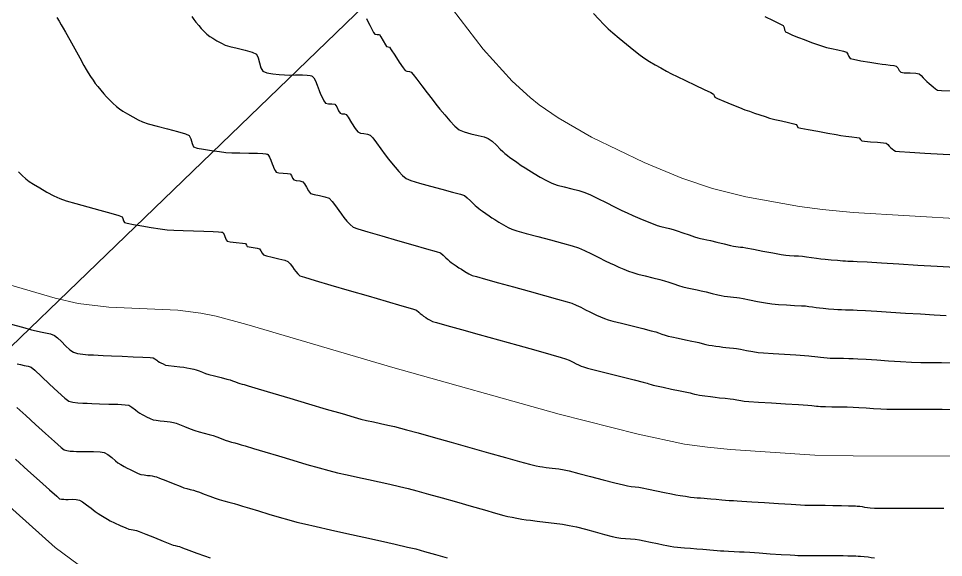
# Model space of a CAD drawing. Extents: x 27 to 849, y 0 to 853.
# Drawn here: x 253.8 to 329.2, y 308.7 to 352.6 of the extents above; entities that cross this region are included whole.
import ezdxf

# ---------------------------------------------------------------- set-up
doc = ezdxf.new("R2010")
doc.units = 0
doc.header["$LTSCALE"] = 2
doc.layers.add('Curva 1 m', color=5, linetype='Continuous')
doc.layers.add('Curva Mestra', color=1, linetype='Continuous')

msp = doc.modelspace()

# ---------------------------------------------------------------- linework, layer by layer
at = {"extrusion": (-0.049704, 0.050571, 0.997483), "elevation": -45.882}
msp.add_lwpolyline([(-371.684, 250.552), (-374.359, -58.63), (-849.748, -54.517), (-847.073, 254.665)], close=True, dxfattribs=at)
at = {"layer": 'Curva 1 m', "linetype": 'Continuous', "lineweight": -3}
for points, elevation in [([(256.954, 352.728), (257.143, 352.426), (257.33, 352.124), (257.488, 351.861), (257.676, 351.527), (258.011, 350.919), (258.421, 350.175), (258.832, 349.43), (259.169, 348.822), (259.36, 348.486), (259.523, 348.222), (259.717, 347.917), (259.916, 347.615), (260.094, 347.361), (260.29, 347.107), (260.534, 346.805), (260.787, 346.506), (261.011, 346.257), (261.244, 346.019), (261.522, 345.748), (261.81, 345.487), (262.068, 345.279), (262.331, 345.104), (262.712, 344.874), (263.149, 344.625), (263.583, 344.396), (263.952, 344.222), (264.403, 344.075), (265.131, 343.873), (265.981, 343.647), (266.802, 343.426), (267.441, 343.239), (267.747, 343.117), (267.878, 342.836), (267.972, 342.455), (268.106, 342.185), (268.38, 342.089), (268.905, 341.985), (269.555, 341.885), (270.206, 341.798), (270.732, 341.737), (271.212, 341.709), (271.874, 341.694), (272.607, 341.683), (273.297, 341.667), (273.745, 341.645), (273.982, 341.619), (274.079, 341.597), (274.107, 341.584), (274.137, 341.559), (274.198, 341.488), (274.284, 341.339), (274.39, 341.097), (274.498, 340.801), (274.57, 340.612), (274.645, 340.442), (274.735, 340.252), (274.838, 340.121), (275.044, 340.078), (275.399, 340.051), (275.755, 340.023), (275.963, 339.981), (276.064, 339.839), (276.154, 339.638), (276.254, 339.493), (276.464, 339.441), (276.765, 339.41), (277.004, 339.342), (277.136, 339.173), (277.291, 338.89), (277.461, 338.595), (277.635, 338.391), (277.921, 338.289), (278.349, 338.211), (278.795, 338.122), (279.135, 337.991), (279.395, 337.737), (279.666, 337.368), (279.922, 336.986), (280.134, 336.692), (280.342, 336.434), (280.585, 336.133), (280.841, 335.85), (281.085, 335.646), (281.472, 335.504), (282.302, 335.25), (283.427, 334.921), (284.695, 334.558), (285.958, 334.199), (287.065, 333.883), (287.865, 333.65), (288.211, 333.538), (288.426, 333.367), (288.651, 333.145), (288.797, 332.999), (288.942, 332.88), (289.09, 332.764), (289.248, 332.65), (289.49, 332.48), (289.707, 332.334), (289.905, 332.21), (290.198, 332.031), (290.517, 331.849), (290.791, 331.713), (291.135, 331.607), (291.885, 331.394), (292.928, 331.105), (294.149, 330.77), (295.434, 330.417), (296.667, 330.077), (297.735, 329.781), (298.523, 329.557), (298.916, 329.436), (299.244, 329.294), (299.63, 329.108), (300.022, 328.908), (300.372, 328.73), (300.629, 328.604), (300.911, 328.479), (301.24, 328.336), (301.571, 328.199), (301.86, 328.092), (302.245, 327.985), (302.954, 327.803), (303.822, 327.585), (304.685, 327.369), (305.377, 327.195), (305.735, 327.102), (305.967, 327.026), (306.235, 326.931), (306.503, 326.837), (306.736, 326.764), (307.047, 326.693), (307.562, 326.584), (308.148, 326.465), (308.668, 326.358), (308.986, 326.291), (309.236, 326.23), (309.526, 326.156), (309.816, 326.084), (310.067, 326.028), (310.324, 325.984), (310.627, 325.94), (310.931, 325.899), (311.192, 325.866), (311.452, 325.839), (311.755, 325.811), (312.058, 325.783), (312.317, 325.752), (312.65, 325.692), (313.128, 325.597), (313.638, 325.5), (314.068, 325.431), (314.523, 325.392), (315.302, 325.34), (316.231, 325.283), (317.139, 325.229), (317.85, 325.186), (318.193, 325.163), (318.432, 325.133), (318.704, 325.095), (318.943, 325.063), (319.146, 325.041), (319.418, 325.014), (319.702, 324.989), (319.943, 324.972), (320.192, 324.964), (320.574, 324.959), (321.019, 324.953), (321.457, 324.947), (321.818, 324.937), (322.203, 324.915), (322.87, 324.872), (323.73, 324.816), (324.695, 324.753), (325.674, 324.693), (326.578, 324.644), (327.318, 324.613), (328.002, 324.601), (329.007, 324.595), (330.229, 324.592)], 37), ([(267.947, 352.806), (268.11, 352.572), (268.292, 352.337), (268.516, 352.066), (268.721, 351.836), (268.936, 351.618), (269.191, 351.378), (269.426, 351.184), (269.659, 351.031), (269.999, 350.831), (270.366, 350.631), (270.682, 350.479), (271.054, 350.369), (271.648, 350.226), (272.308, 350.064), (272.881, 349.898), (273.212, 349.742), (273.369, 349.453), (273.479, 349.035), (273.59, 348.621), (273.751, 348.344), (274.072, 348.212), (274.551, 348.131), (275.067, 348.083), (275.501, 348.046), (275.886, 348.035), (276.408, 348.047), (276.962, 348.053), (277.358, 348.037), (277.594, 348.003), (277.709, 347.966), (277.751, 347.944), (277.797, 347.907), (277.888, 347.8), (278.018, 347.576), (278.176, 347.213), (278.338, 346.769), (278.446, 346.486), (278.563, 346.229), (278.701, 345.942), (278.849, 345.75), (279.075, 345.703), (279.37, 345.702), (279.599, 345.656), (279.756, 345.438), (279.91, 345.124), (280.034, 344.924), (280.186, 344.882), (280.381, 344.865), (280.534, 344.824), (280.697, 344.593), (280.968, 344.141), (281.259, 343.674), (281.481, 343.398), (281.695, 343.313), (281.978, 343.262), (282.262, 343.213), (282.481, 343.131), (282.685, 342.914), (282.998, 342.507), (283.359, 342.013), (283.706, 341.536), (283.98, 341.181), (284.223, 340.88), (284.506, 340.526), (284.809, 340.165), (285.115, 339.846), (285.406, 339.613), (285.8, 339.452), (286.502, 339.235), (287.384, 338.987), (288.318, 338.734), (289.177, 338.502), (289.832, 338.318), (290.156, 338.208), (290.391, 338.031), (290.654, 337.783), (290.888, 337.546), (291.035, 337.4), (291.173, 337.285), (291.333, 337.156), (291.476, 337.047), (291.635, 336.931), (291.888, 336.751), (292.166, 336.558), (292.401, 336.402), (292.623, 336.262), (292.951, 336.06), (293.33, 335.835), (293.707, 335.625), (294.027, 335.47), (294.434, 335.34), (295.177, 335.132), (296.128, 334.877), (297.158, 334.602), (298.14, 334.337), (298.944, 334.111), (299.444, 333.952), (299.936, 333.74), (300.515, 333.46), (301.104, 333.161), (301.628, 332.893), (302.014, 332.705), (302.344, 332.557), (302.728, 332.388), (303.132, 332.216), (303.521, 332.06), (303.86, 331.936), (304.283, 331.814), (304.87, 331.666), (305.504, 331.512), (306.067, 331.375), (306.443, 331.276), (306.793, 331.162), (307.199, 331.018), (307.602, 330.877), (307.946, 330.769), (308.29, 330.687), (308.694, 330.605), (309.099, 330.526), (309.446, 330.454), (309.839, 330.36), (310.331, 330.237), (310.786, 330.125), (311.067, 330.06), (311.305, 330.02), (311.578, 329.982), (311.817, 329.951), (312.056, 329.927), (312.328, 329.903), (312.567, 329.876), (312.849, 329.823), (313.374, 329.719), (314.021, 329.593), (314.668, 329.475), (315.193, 329.394), (315.721, 329.344), (316.379, 329.302), (317.048, 329.266), (317.609, 329.237), (317.943, 329.215), (318.203, 329.184), (318.506, 329.141), (318.808, 329.098), (319.068, 329.065), (319.382, 329.032), (319.806, 328.99), (320.236, 328.952), (320.568, 328.928), (320.857, 328.919), (321.193, 328.914), (321.529, 328.911), (321.818, 328.905), (322.136, 328.886), (322.809, 328.844), (323.75, 328.784), (324.869, 328.713), (326.08, 328.637), (327.293, 328.564), (328.421, 328.498), (329.375, 328.448)], 38), ([(282.195, 352.65), (282.322, 352.36), (282.453, 352.102), (282.614, 351.789), (282.763, 351.516), (282.859, 351.379), (283.046, 351.355), (283.234, 351.332), (283.351, 351.162), (283.538, 350.836), (283.718, 350.513), (283.815, 350.356), (283.939, 350.331), (284.065, 350.306), (284.201, 350.105), (284.496, 349.647), (284.849, 349.098), (285.159, 348.628), (285.327, 348.404), (285.479, 348.352), (285.672, 348.321), (285.827, 348.271), (285.979, 348.093), (286.286, 347.693), (286.686, 347.16), (287.117, 346.586), (287.518, 346.059), (287.826, 345.671), (288.157, 345.265), (288.548, 344.783), (288.964, 344.296), (289.368, 343.872), (289.726, 343.58), (290.146, 343.397), (290.692, 343.245), (291.265, 343.115), (291.768, 342.996), (292.102, 342.877), (292.415, 342.642), (292.766, 342.311), (293.077, 341.995), (293.274, 341.8), (293.458, 341.647), (293.671, 341.476), (293.861, 341.329), (294.074, 341.175), (294.411, 340.935), (294.782, 340.678), (295.094, 340.47), (295.391, 340.283), (295.828, 340.014), (296.334, 339.713), (296.836, 339.434), (297.263, 339.227), (297.712, 339.075), (298.279, 338.926), (298.892, 338.776), (299.48, 338.624), (299.972, 338.468), (300.423, 338.273), (301.026, 337.984), (301.704, 337.647), (302.378, 337.307), (302.968, 337.011), (303.399, 336.805), (303.871, 336.597), (304.448, 336.351), (305.035, 336.106), (305.537, 335.902), (305.86, 335.78), (306.155, 335.696), (306.504, 335.611), (306.853, 335.529), (307.151, 335.45), (307.471, 335.347), (307.947, 335.184), (308.463, 335.007), (308.904, 334.856), (309.155, 334.774), (309.393, 334.72), (309.666, 334.666), (309.905, 334.617), (310.197, 334.547), (310.723, 334.418), (311.32, 334.272), (311.823, 334.149), (312.067, 334.091), (312.254, 334.062), (312.442, 334.037), (312.629, 334.019), (312.817, 333.999), (313.085, 333.95), (313.688, 333.836), (314.468, 333.689), (315.271, 333.54), (315.939, 333.419), (316.318, 333.356), (316.635, 333.329), (317.005, 333.309), (317.375, 333.29), (317.693, 333.267), (318.025, 333.227), (318.43, 333.17), (318.841, 333.112), (319.193, 333.066), (319.539, 333.031), (320.022, 332.985), (320.532, 332.939), (320.96, 332.902), (321.193, 332.884), (321.392, 332.879), (321.619, 332.876), (321.818, 332.873), (322.145, 332.854), (322.949, 332.805), (324.116, 332.734), (325.532, 332.649), (327.081, 332.555), (328.649, 332.461), (330.121, 332.374)], 39), ([(300.679, 353.055), (301.094, 352.593), (301.499, 352.16), (301.86, 351.801), (302.233, 351.47), (302.757, 351.031), (303.355, 350.544), (303.954, 350.07), (304.478, 349.666), (304.852, 349.393), (305.232, 349.15), (305.683, 348.884), (306.162, 348.614), (306.622, 348.363), (307.021, 348.15), (307.477, 347.922), (308.163, 347.59), (308.942, 347.217), (309.675, 346.867), (310.223, 346.603), (310.449, 346.487), (310.496, 346.362), (310.544, 346.237), (310.764, 346.135), (311.275, 345.917), (311.922, 345.648), (312.551, 345.392), (313.005, 345.213), (313.364, 345.081), (313.783, 344.934), (314.222, 344.785), (314.644, 344.648), (315.009, 344.537), (315.437, 344.425), (315.989, 344.295), (316.544, 344.167), (316.979, 344.065), (317.171, 344.011), (317.243, 343.886), (317.315, 343.761), (317.564, 343.706), (318.156, 343.593), (318.935, 343.451), (319.742, 343.306), (320.422, 343.186), (320.816, 343.119), (321.21, 343.066), (321.692, 343.008), (322.111, 342.955), (322.316, 342.918), (322.412, 342.794), (322.508, 342.671), (322.734, 342.642), (323.219, 342.602), (323.791, 342.558), (324.278, 342.518), (324.508, 342.489), (324.627, 342.379), (324.737, 342.251), (324.861, 342.139), (324.988, 342.029), (325.116, 341.919), (325.251, 341.829), (325.576, 341.804), (326.418, 341.753), (327.647, 341.681), (329.134, 341.596), (330.751, 341.504)], 41), ([(314.613, 352.805), (315.297, 352.483), (315.854, 352.214), (316.114, 352.069), (316.183, 351.917), (316.235, 351.719), (316.305, 351.569), (316.494, 351.468), (316.881, 351.301), (317.357, 351.108), (317.816, 350.929), (318.151, 350.801), (318.495, 350.675), (318.899, 350.536), (319.304, 350.402), (319.654, 350.294), (320.062, 350.195), (320.574, 350.084), (321.031, 349.981), (321.275, 349.9), (321.375, 349.75), (321.463, 349.546), (321.563, 349.4), (321.852, 349.323), (322.451, 349.209), (323.169, 349.085), (323.813, 348.978), (324.189, 348.918), (324.472, 348.885), (324.814, 348.853), (325.124, 348.816), (325.314, 348.767), (325.444, 348.621), (325.569, 348.417), (325.699, 348.274), (325.969, 348.232), (326.444, 348.205), (326.921, 348.178), (327.199, 348.137), (327.355, 348.009), (327.514, 347.824), (327.656, 347.662), (327.812, 347.518), (327.996, 347.356), (328.159, 347.218), (328.32, 347.078), (328.508, 346.922), (328.684, 346.817), (329.003, 346.787), (329.771, 346.738)], 42), ([(253.83, 340.146), (254.137, 339.856), (254.439, 339.589), (254.71, 339.374), (255.061, 339.141), (255.569, 338.834), (256.152, 338.502), (256.73, 338.196), (257.221, 337.965), (257.718, 337.795), (258.517, 337.558), (259.481, 337.287), (260.474, 337.012), (261.363, 336.767), (262.011, 336.583), (262.282, 336.491), (262.347, 336.351), (262.395, 336.16), (262.461, 336.025), (262.687, 335.962), (263.2, 335.86), (263.893, 335.737), (264.657, 335.611), (265.383, 335.502), (265.962, 335.428), (266.502, 335.388), (267.247, 335.355), (268.095, 335.327), (268.944, 335.301), (269.69, 335.276), (270.143, 335.256), (270.366, 335.241), (270.445, 335.23), (270.462, 335.224), (270.483, 335.207), (270.523, 335.153), (270.58, 335.04), (270.644, 334.874), (270.694, 334.738), (270.754, 334.606), (270.828, 334.493), (271.075, 334.455), (271.577, 334.399), (272.08, 334.343), (272.328, 334.305), (272.401, 334.184), (272.473, 334.061), (272.634, 334.026), (272.948, 333.977), (273.275, 333.92), (273.473, 333.861), (273.581, 333.721), (273.682, 333.528), (273.789, 333.385), (274.025, 333.309), (274.493, 333.194), (275.044, 333.065), (275.526, 332.943), (275.789, 332.851), (275.968, 332.664), (276.144, 332.409), (276.289, 332.202), (276.431, 332.023), (276.599, 331.825), (276.764, 331.679), (277.127, 331.559), (278.014, 331.291), (279.275, 330.919), (280.76, 330.484), (282.317, 330.029), (283.796, 329.598), (285.047, 329.232), (285.921, 328.975), (286.265, 328.868), (286.437, 328.721), (286.558, 328.599), (286.631, 328.539), (286.705, 328.481), (286.836, 328.387), (287.013, 328.266), (287.157, 328.176), (287.366, 328.053), (287.555, 327.955), (287.889, 327.857), (288.718, 327.624), (289.918, 327.289), (291.366, 326.885), (292.94, 326.447), (294.517, 326.009), (295.972, 325.603), (297.185, 325.264), (298.031, 325.025), (298.388, 324.92), (298.679, 324.788), (299.003, 324.624), (299.244, 324.504), (299.438, 324.418), (299.661, 324.323), (299.86, 324.248), (300.192, 324.159), (300.934, 323.969), (301.921, 323.717), (302.989, 323.446), (303.972, 323.197), (304.706, 323.011), (305.026, 322.928), (305.186, 322.875), (305.367, 322.81), (305.527, 322.759), (305.786, 322.702), (306.333, 322.586), (307.024, 322.442), (307.715, 322.298), (308.264, 322.184), (308.527, 322.128), (308.699, 322.086), (308.895, 322.036), (309.068, 321.997), (309.307, 321.958), (309.723, 321.896), (310.185, 321.831), (310.568, 321.78), (310.937, 321.741), (311.379, 321.699), (311.79, 321.66), (312.068, 321.629), (312.347, 321.579), (312.664, 321.515), (312.943, 321.468), (313.316, 321.44), (314.118, 321.386), (315.175, 321.319), (316.31, 321.247), (317.35, 321.181), (318.119, 321.133), (318.443, 321.111), (318.63, 321.087), (318.818, 321.061), (318.962, 321.046), (319.151, 321.028), (319.318, 321.016), (319.565, 321.01), (320.064, 321.004), (320.689, 320.995), (321.315, 320.983), (321.818, 320.969), (322.289, 320.945), (322.862, 320.908), (323.475, 320.867), (324.064, 320.83), (324.568, 320.807), (325.078, 320.802), (326.081, 320.797), (327.452, 320.794), (329.061, 320.792), (330.78, 320.791)], 36), ([(253.25, 327.734), (254.173, 327.478), (254.894, 327.28), (255.278, 327.177), (255.63, 327.103), (256.045, 327.028), (256.451, 326.938), (256.779, 326.819), (257.03, 326.625), (257.339, 326.314), (257.676, 325.963), (258.013, 325.647), (258.318, 325.441), (258.654, 325.339), (259.069, 325.278), (259.517, 325.244), (259.949, 325.223), (260.318, 325.202), (260.73, 325.179), (261.424, 325.149), (262.278, 325.115), (263.168, 325.081), (263.97, 325.048), (264.561, 325.019), (264.818, 324.998), (264.952, 324.917), (265.096, 324.801), (265.193, 324.722), (265.317, 324.647), (265.443, 324.577), (265.613, 324.49), (265.818, 324.404), (266.059, 324.368), (266.507, 324.315), (266.985, 324.259), (267.318, 324.216), (267.558, 324.175), (267.841, 324.122), (268.113, 324.066), (268.318, 324.016), (268.558, 323.926), (268.829, 323.811), (269.068, 323.717), (269.338, 323.641), (269.811, 323.516), (270.35, 323.375), (270.815, 323.253), (271.068, 323.184), (271.275, 323.11), (271.508, 323.021), (271.693, 322.953), (271.858, 322.905), (272.048, 322.854), (272.214, 322.809), (272.548, 322.71), (273.37, 322.464), (274.549, 322.112), (275.952, 321.694), (277.448, 321.249), (278.904, 320.817), (280.188, 320.438), (281.169, 320.152), (281.715, 319.999), (282.191, 319.882), (282.741, 319.759), (283.328, 319.631), (283.915, 319.505), (284.465, 319.382), (284.942, 319.269), (285.447, 319.132), (286.377, 318.874), (287.62, 318.526), (289.066, 318.12), (290.604, 317.687), (292.121, 317.259), (293.508, 316.868), (294.653, 316.545), (295.445, 316.323), (295.774, 316.233), (296.012, 316.185), (296.286, 316.137), (296.526, 316.099), (296.82, 316.062), (297.305, 316.005), (297.839, 315.937), (298.279, 315.867), (298.698, 315.768), (299.463, 315.574), (300.43, 315.324), (301.456, 315.057), (302.397, 314.812), (303.108, 314.629), (303.445, 314.547), (303.736, 314.513), (304.069, 314.487), (304.36, 314.456), (304.638, 314.401), (305.156, 314.292), (305.801, 314.153), (306.459, 314.012), (307.016, 313.894), (307.36, 313.825), (307.722, 313.766), (308.154, 313.702), (308.563, 313.645), (308.86, 313.609), (309.102, 313.588), (309.385, 313.57), (309.668, 313.552), (309.911, 313.535), (310.227, 313.504), (310.67, 313.457), (311.108, 313.412), (311.411, 313.383), (311.717, 313.366), (312.066, 313.35), (312.373, 313.335), (312.75, 313.311), (313.549, 313.259), (314.597, 313.19), (315.725, 313.117), (316.761, 313.049), (317.534, 312.999), (317.873, 312.978), (318.053, 312.973), (318.259, 312.969), (318.44, 312.967), (318.662, 312.969), (318.955, 312.973), (319.214, 312.975), (319.546, 312.97), (320.162, 312.959), (320.862, 312.945), (321.446, 312.934), (321.714, 312.928), (321.864, 312.924), (322.013, 312.918), (322.153, 312.906), (322.366, 312.885), (322.554, 312.863), (322.745, 312.829), (322.981, 312.784), (323.19, 312.753), (323.564, 312.749), (324.492, 312.746), (325.835, 312.744), (327.454, 312.743), (329.211, 312.741)], 34), ([(253.739, 324.488), (254.003, 324.433), (254.314, 324.376), (254.619, 324.309), (254.865, 324.22), (255.16, 323.978), (255.703, 323.479), (256.372, 322.849), (257.048, 322.217), (257.612, 321.713), (257.943, 321.463), (258.268, 321.373), (258.674, 321.327), (259.089, 321.304), (259.443, 321.284), (259.817, 321.267), (260.446, 321.247), (261.197, 321.225), (261.932, 321.199), (262.518, 321.168), (262.818, 321.131), (263.083, 320.972), (263.366, 320.742), (263.568, 320.579), (263.724, 320.482), (263.906, 320.377), (264.068, 320.289), (264.277, 320.181), (264.561, 320.044), (264.818, 319.943), (265.054, 319.901), (265.383, 319.863), (265.712, 319.83), (265.943, 319.802), (266.183, 319.762), (266.457, 319.71), (266.693, 319.652), (266.954, 319.553), (267.369, 319.381), (267.821, 319.196), (268.193, 319.056), (268.545, 318.954), (268.963, 318.847), (269.371, 318.745), (269.693, 318.656), (269.992, 318.551), (270.342, 318.418), (270.68, 318.289), (270.943, 318.195), (271.182, 318.124), (271.463, 318.048), (271.744, 317.973), (271.985, 317.907), (272.3, 317.812), (272.975, 317.606), (273.911, 317.322), (275.012, 316.99), (276.18, 316.64), (277.317, 316.305), (278.326, 316.014), (279.111, 315.799), (279.807, 315.626), (280.598, 315.444), (281.451, 315.256), (282.336, 315.064), (283.221, 314.874), (284.074, 314.687), (284.866, 314.508), (285.564, 314.339), (286.279, 314.15), (287.232, 313.888), (288.341, 313.577), (289.524, 313.241), (290.699, 312.907), (291.785, 312.597), (292.699, 312.336), (293.361, 312.15), (293.688, 312.062), (294.034, 311.991), (294.438, 311.917), (294.844, 311.849), (295.193, 311.794), (295.528, 311.75), (296.075, 311.686), (296.75, 311.606), (297.468, 311.516), (298.146, 311.423), (298.698, 311.331), (299.272, 311.202), (300.006, 311.014), (300.802, 310.801), (301.56, 310.596), (302.183, 310.432), (302.573, 310.341), (302.901, 310.297), (303.285, 310.262), (303.687, 310.231), (304.072, 310.198), (304.401, 310.159), (304.792, 310.086), (305.316, 309.975), (305.87, 309.853), (306.349, 309.748), (306.651, 309.685), (306.91, 309.642), (307.213, 309.597), (307.515, 309.555), (307.776, 309.523), (308.082, 309.498), (308.56, 309.465), (309.096, 309.429), (309.574, 309.398), (309.879, 309.375), (310.139, 309.35), (310.442, 309.317), (310.744, 309.286), (311.004, 309.262), (311.27, 309.246), (311.663, 309.226), (312.116, 309.205), (312.559, 309.184), (312.927, 309.165), (313.39, 309.136), (314.157, 309.085), (315.068, 309.025), (315.962, 308.966), (316.677, 308.92), (317.052, 308.897), (317.315, 308.889), (317.62, 308.882), (317.925, 308.877), (318.188, 308.875), (318.499, 308.877), (318.92, 308.882), (319.362, 308.888), (319.735, 308.89), (320.072, 308.886), (320.527, 308.878), (320.999, 308.869), (321.393, 308.86), (321.61, 308.855), (321.8, 308.85), (322.018, 308.843), (322.209, 308.834), (322.404, 308.818), (322.702, 308.79), (323.023, 308.756), (323.29, 308.724), (323.562, 308.677)], 33), ([(253.714, 320.951), (254.428, 320.3), (255.238, 319.558), (256.051, 318.816), (256.773, 318.164), (257.31, 317.69), (257.568, 317.486), (257.785, 317.426), (258.055, 317.395), (258.332, 317.38), (258.568, 317.367), (258.872, 317.359), (259.379, 317.356), (259.958, 317.346), (260.481, 317.319), (260.818, 317.265), (261.108, 317.103), (261.434, 316.854), (261.733, 316.603), (261.943, 316.437), (262.178, 316.291), (262.45, 316.134), (262.693, 316.002), (262.928, 315.884), (263.26, 315.723), (263.59, 315.572), (263.818, 315.483), (264.068, 315.439), (264.356, 315.411), (264.568, 315.389), (264.728, 315.362), (264.91, 315.327), (265.068, 315.289), (265.327, 315.189), (265.841, 314.982), (266.45, 314.736), (266.996, 314.517), (267.318, 314.394), (267.547, 314.328), (267.817, 314.26), (268.088, 314.192), (268.318, 314.128), (268.574, 314.037), (268.973, 313.887), (269.431, 313.713), (269.865, 313.552), (270.193, 313.437), (270.552, 313.33), (270.972, 313.216), (271.394, 313.104), (271.755, 313.004), (272.082, 312.907), (272.656, 312.732), (273.398, 312.506), (274.231, 312.254), (275.079, 312.002), (275.863, 311.775), (276.506, 311.599), (277.126, 311.448), (278.075, 311.231), (279.26, 310.965), (280.59, 310.67), (281.972, 310.364), (283.314, 310.066), (284.526, 309.796), (285.513, 309.57), (286.186, 309.409), (286.912, 309.217), (287.79, 308.971), (288.74, 308.7)], 32), ([(253.602, 316.721), (254.607, 315.814), (255.565, 314.951), (256.379, 314.221), (256.954, 313.71), (257.193, 313.509), (257.345, 313.473), (257.53, 313.458), (257.693, 313.449), (257.887, 313.45), (258.204, 313.456), (258.547, 313.445), (258.818, 313.398), (259.053, 313.263), (259.389, 313.017), (259.757, 312.728), (260.089, 312.465), (260.318, 312.294), (260.544, 312.152), (260.812, 311.994), (261.083, 311.841), (261.318, 311.714), (261.654, 311.55), (262.134, 311.326), (262.582, 311.122), (262.818, 311.023), (263.022, 310.992), (263.193, 310.976), (263.319, 310.953), (263.443, 310.926), (263.673, 310.835), (264.214, 310.62), (264.913, 310.34), (265.618, 310.058), (266.179, 309.835), (266.443, 309.733), (266.601, 309.688), (266.784, 309.643), (266.943, 309.6), (267.201, 309.505), (267.722, 309.308), (268.364, 309.067), (268.985, 308.838), (269.443, 308.679)], 31)]:
    msp.add_lwpolyline(points, dxfattribs=dict(at, elevation=elevation))
at = {"layer": 'Curva Mestra', "lineweight": 0}
for points, elevation in [([(289.173, 353.41), (291.672, 350.161), (294.047, 347.547), (295.513, 346.201), (296.246, 345.612), (297.788, 344.538), (300.499, 342.984), (304.783, 340.905), (307.86, 339.625), (310.364, 338.78), (313.066, 338.123), (317.443, 337.319), (319.318, 337.068), (321.818, 336.84), (335.568, 336.03)], 40), ([(250.491, 331.708), (256.817, 329.865), (258.693, 329.418), (261.193, 329.119), (266.818, 328.864), (268.693, 328.629), (269.943, 328.379), (272.443, 327.712), (284.319, 324.198), (297.86, 320.403), (304.318, 318.754), (308.068, 317.965), (309.943, 317.694), (311.818, 317.505), (318.693, 317.059), (321.818, 317.002), (336.818, 316.974)], 35), ([(249.122, 316.423), (256.818, 309.532), (258.693, 308.152)], 30)]:
    msp.add_lwpolyline(points, dxfattribs=dict(at, elevation=elevation)).dxf.unprotected_set("ltscale", 0)

doc.saveas('drawing.dxf')
